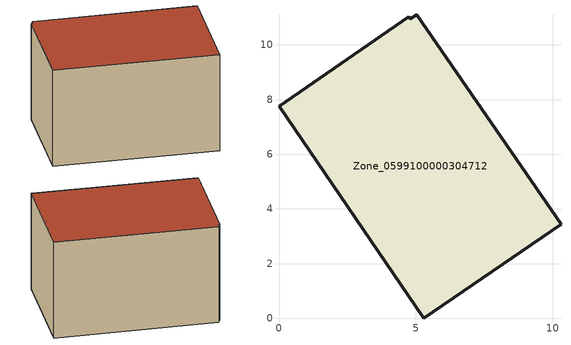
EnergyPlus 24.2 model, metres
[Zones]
Zone_0599100000304712
 floor ground (C_G): 5.03,11.11 10.31,3.44 5.3,0 0,7.76 4.75,11.03 4.8,10.95 z0
 wall outside (C_F): 5.3,0 10.31,3.44 5.03,11.11 4.8,10.95 4.75,11.03 0,7.76 5.3,0 z0:5.92
 roof outside (C_R): 10.31,3.44 5.03,11.11 4.8,10.95 4.75,11.03 0,7.76 5.3,0 z5.92
[BUILDING]
Pand.0599100000304712: North Axis=0; Terrain=City; Loads Convergence Tolerance Value=0.04; Temperature Convergence Tolerance Value=0.4; Solar Distribution=FullExterior; Maximum Number of Warmup Days=25; Minimum Number of Warmup Days=1
[Site:Location]
Rotterdam.The.Hague.AP_ZH_NLD Design_Conditions: Latitude=51.96; Longitude=4.45; Time Zone=1; Elevation=-4.5
[SITE:GROUNDTEMPERATURE:BUILDINGSURFACE]
18, 18, 18, 18, 18, 18, 18, 18, 18, 18, 18, 18
[MATERIAL] Thermal Absorptance=0.9; Solar Absorptance=0.7; Visible Absorptance=0.7
Name | Roughness | Thickness | Conductivity | Density | Specific Heat
G.TC.1946-1964 | MediumSmooth | 0.15 | 1 | 540 | 1210
F.TC.1946-1964 | Rough | 0.3 | 0.857143 | 1920 | 840
R.TC.1946-1964 | MediumRough | 0.2 | 0.235294 | 1500 | 1000
[CONSTRUCTION]
C_G: G.TC.1946-1964
C_F: F.TC.1946-1964
C_R: R.TC.1946-1964
[ZONE]
Zone_0599100000304712: Type=1; Multiplier=1; Ceiling Height=Autocalculate; Volume=Autocalculate; Floor Area=autocalculate; Part of Total Floor Area=Yes
[ZONEINFILTRATION:DESIGNFLOWRATE]
Infil_Zone_0599100000304712: Zone or ZoneList or Space or SpaceList=Zone_0599100000304712; Schedule=AlwaysOn; Design Flow Rate Calculation Method=Flow/Area; Flow Rate per Floor Area=0.003; Constant Term Coefficient=1; Temperature Term Coefficient=0; Velocity Term Coefficient=0; Velocity Squared Term Coefficient=0
[HVACTEMPLATE:ZONE:IDEALLOADSAIRSYSTEM]
Zone_0599100000304712: Maximum Heating Supply Air Temperature=50; Minimum Cooling Supply Air Temperature=13; Maximum Heating Supply Air Humidity Ratio=0.0156; Minimum Cooling Supply Air Humidity Ratio=0.0077; Heating Limit=NoLimit; Cooling Limit=NoLimit; Dehumidification Control Type=ConstantSensibleHeatRatio; Cooling Sensible Heat Ratio=0.7; Dehumidification Setpoint=60; Humidification Control Type=None; Humidification Setpoint=30; Outdoor Air Method=None; Outdoor Air Flow Rate per Person=0.00944; Outdoor Air Flow Rate per Zone Floor Area=0; Outdoor Air Flow Rate per Zone=0; Demand Controlled Ventilation Type=None; Outdoor Air Economizer Type=NoEconomizer; Heat Recovery Type=None; Sensible Heat Recovery Effectiveness=0.7; Latent Heat Recovery Effectiveness=0.65
[ZONECONTROL:THERMOSTAT]
ThermostatControl_Zone_0599100000304712: Zone or ZoneList=Zone_0599100000304712; Control Type Schedule=DualSetpointControlType; Control 1=Thermostat_Zone_0599100000304712; Temperature Difference Between Cutout And Setpoint=0
[THERMOSTATSETPOINT:DUALSETPOINT]
Thermostat_Zone_0599100000304712: Heating Setpoint Temperature Schedule=HeatingSetpoint_Zone_0599100000304712; Cooling Setpoint Temperature Schedule=CoolingSetpoint_Zone_0599100000304712
[SCHEDULE:COMPACT]
HeatingSetpoint_Zone_0599100000304712: Through: 12/31, For: AllDays, Until: 24:00, 21
CoolingSetpoint_Zone_0599100000304712: Through: 12/31, For: AllDays, Until: 24:00, 24
DualSetpointControlType: Through: 12/31, For: AllDays, Until: 24:00, 4
AlwaysOn: Through: 12/31, For: AllDays, Until: 24:00, 1
